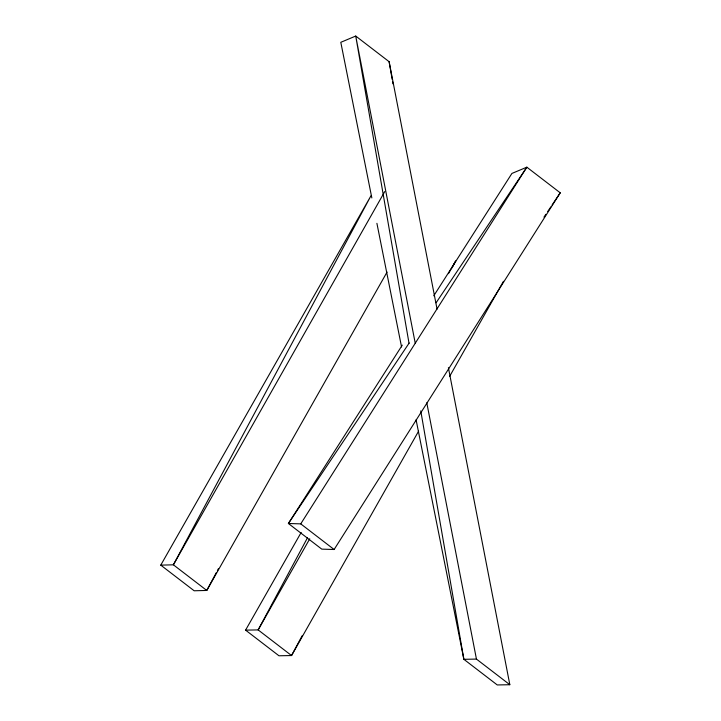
<?xml version="1.0" encoding="UTF-8"?>
<svg xmlns="http://www.w3.org/2000/svg" width="721" height="721" viewBox="0 0 721 721"><rect width="100%" height="100%" fill="white"/><g stroke="black" fill="none" stroke-linecap="round" stroke-linejoin="round"><path stroke-width="1.08" d="M216.336 572.6L206.774 590.454L194.156 590.778L160.765 565.138L370.927 195.851L173.382 564.813L160.765 565.138M217.391 570.617L218.454 568.626M307.543 537.668L258.154 629.911L245.573 630.136L301.162 532.468M451.977 267.888L455.699 260.948L448.471 273.647M302.162 635.715L291.545 655.551L278.964 655.777L245.573 630.136M384.753 191.561L173.382 564.813L206.774 590.454L387.069 272.06M309.751 538.794L258.154 629.911L291.545 655.551L418.586 431.203M449.652 376.344L503.456 281.316M409.186 342.998L288.391 523.491L300.738 523.87L526.844 167.182L560.235 192.822L334.12 549.51L321.773 549.132L288.391 523.491L402.273 345.143M433.772 295.808L511.919 173.437L526.844 167.182L436.097 302.784M543.958 217.138L545.842 214.326M547.717 211.523L550.844 206.846M552.097 204.98L560.235 192.822M448.399 367.683L509.828 684.725L476.446 659.084L463.864 659.309L416.089 419.793M509.828 684.725L497.256 684.95L463.864 659.309L420.767 410.889M437.061 309.138L389.115 61.691L355.723 36.05L340.799 42.305L371.838 197.933M300.738 523.87L334.12 549.51M376.903 223.321L401.561 346.945M415.224 343.151L355.723 36.05L409.023 343.241M426.787 402.805L476.446 659.084M389.115 61.691L392.188 79.436M392.575 81.653L392.963 83.87"/></g></svg>
